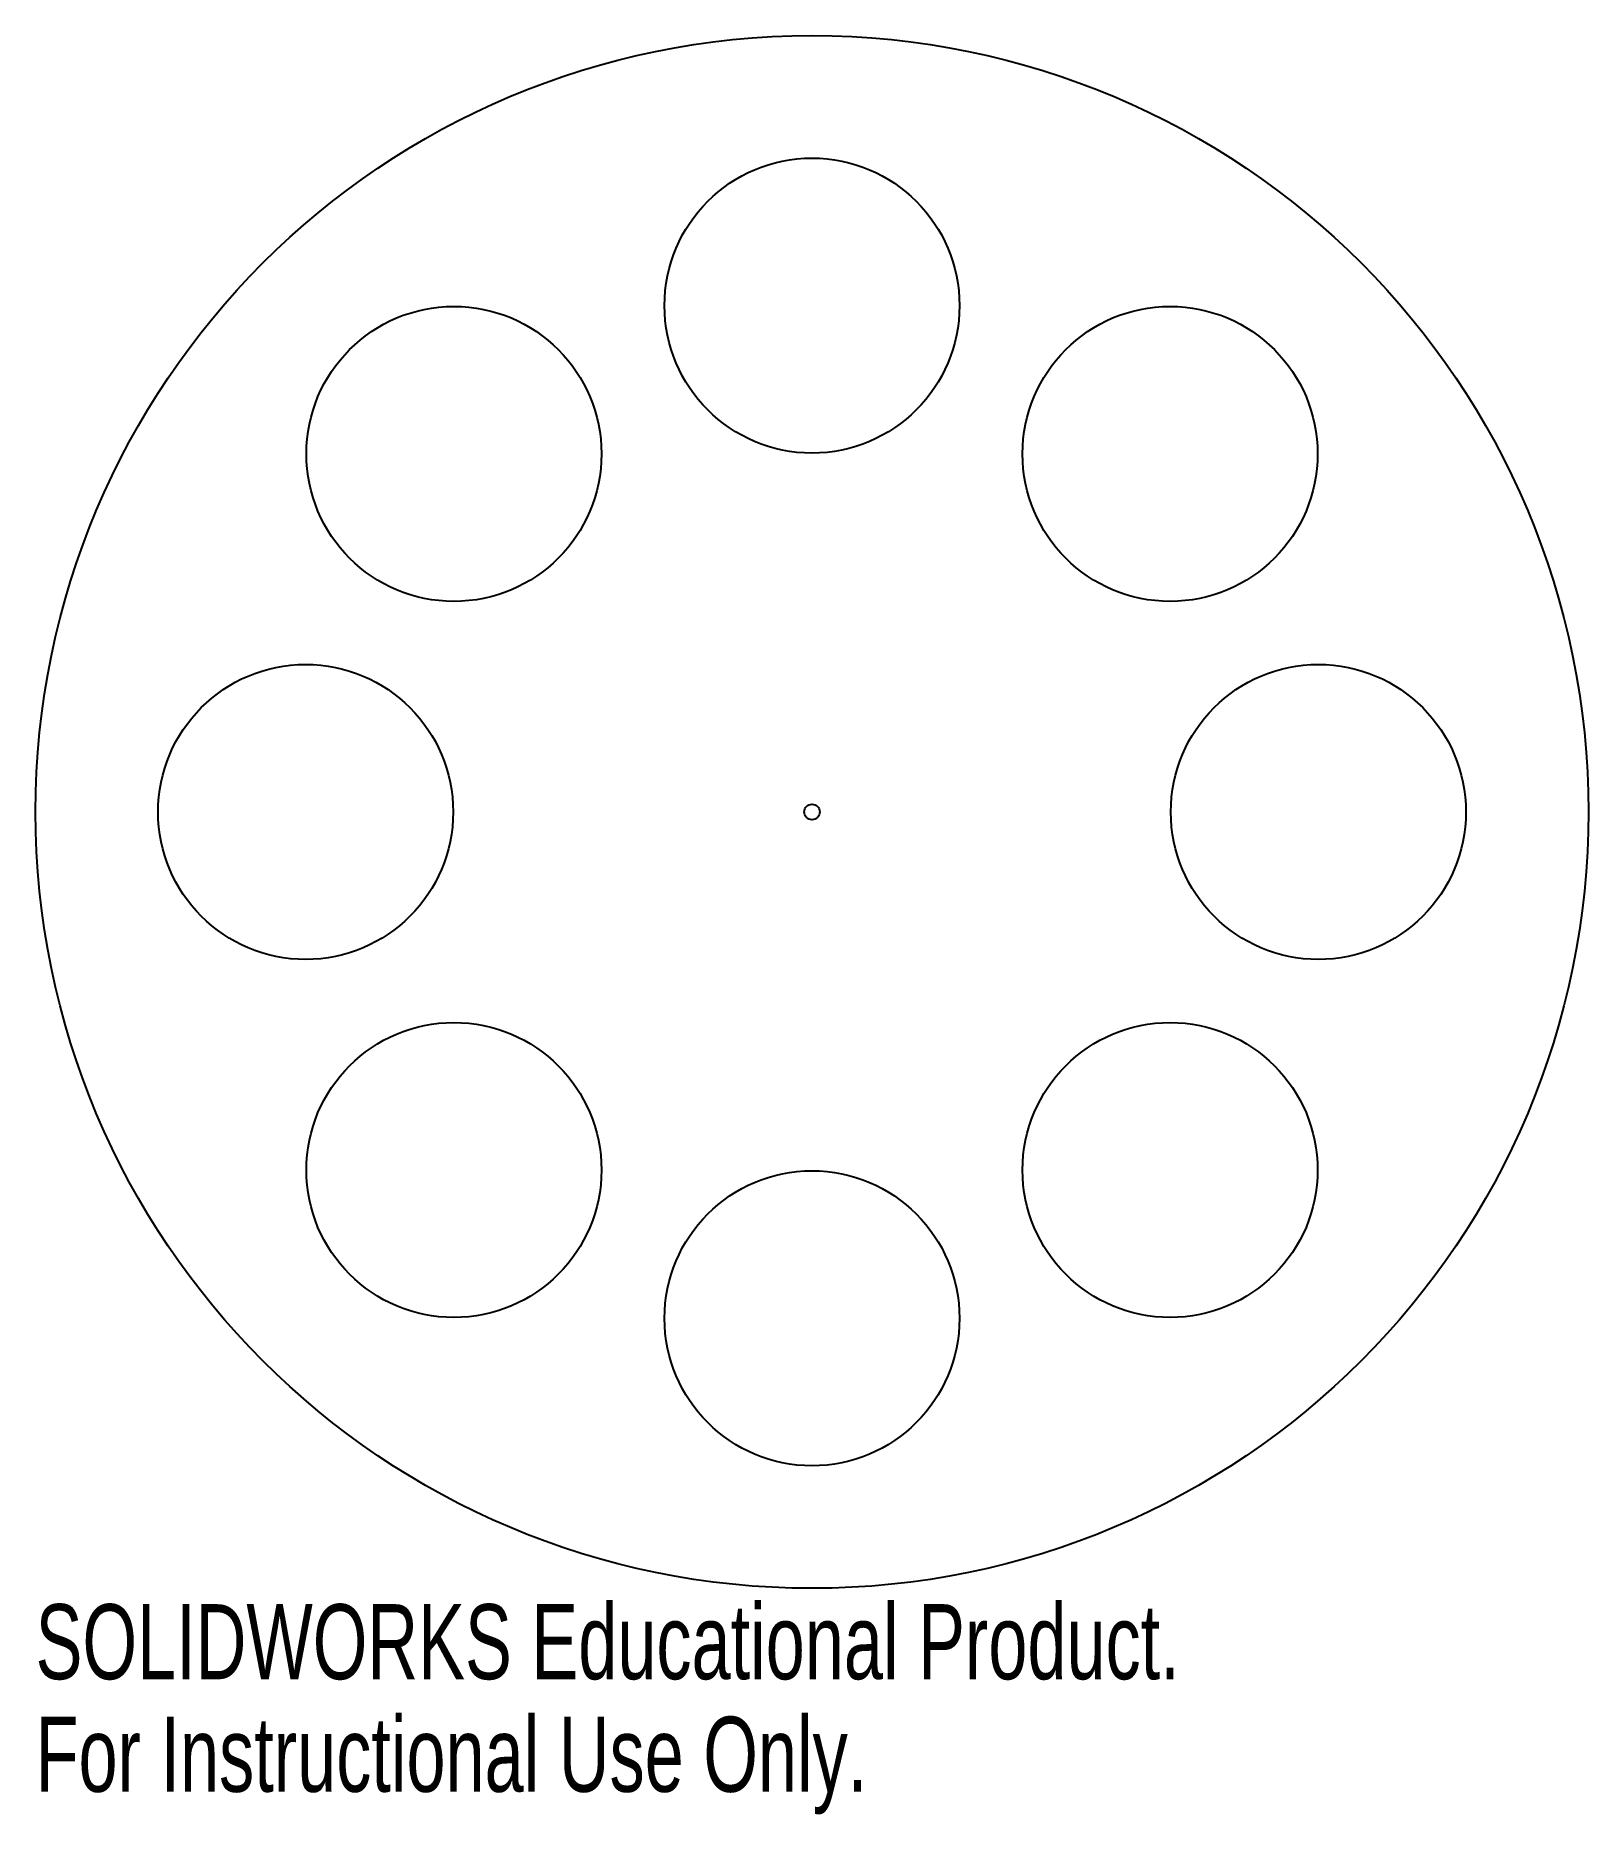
# Model space of a CAD drawing. Header units: millimetres. Extents: x -50 to 50, y -65 to 50.
import ezdxf

# ---------------------------------------------------------------- set-up
doc = ezdxf.new("R2010")
doc.units = ezdxf.units.MM
doc.styles.add('SLDTEXTSTYLE0', font='TXT', dxfattribs={"width": 0.7})

msp = doc.modelspace()

# ---------------------------------------------------------------- linework, layer by layer
at = {"color": 7, "linetype": 'Continuous', "lineweight": 25}
for centre, radius in [((0, 0), 50), ((0, 32.61), 9.5), ((-23.06, 23.06), 9.5), ((23.06, 23.06), 9.5), ((-32.61, 0), 9.5), ((32.61, 0), 9.5), ((0, 0), 0.5), ((-23.06, -23.06), 9.5), ((23.06, -23.06), 9.5), ((0, -32.61), 9.5)]:
    msp.add_circle(centre, radius, dxfattribs=at)

# ---------------------------------------------------------------- texts
at = {"color": 7, "linetype": 'Continuous', "char_height": 4.8336, "attachment_point": 1, "style": 'SLDTEXTSTYLE0'}
for s, insert in [('SOLIDWORKS Educational Product.', (-50, -51.02)), ('For Instructional Use Only.', (-50, -58.27))]:
    msp.add_mtext(s, dxfattribs=dict(at, insert=insert))

doc.saveas('drawing.dxf')
